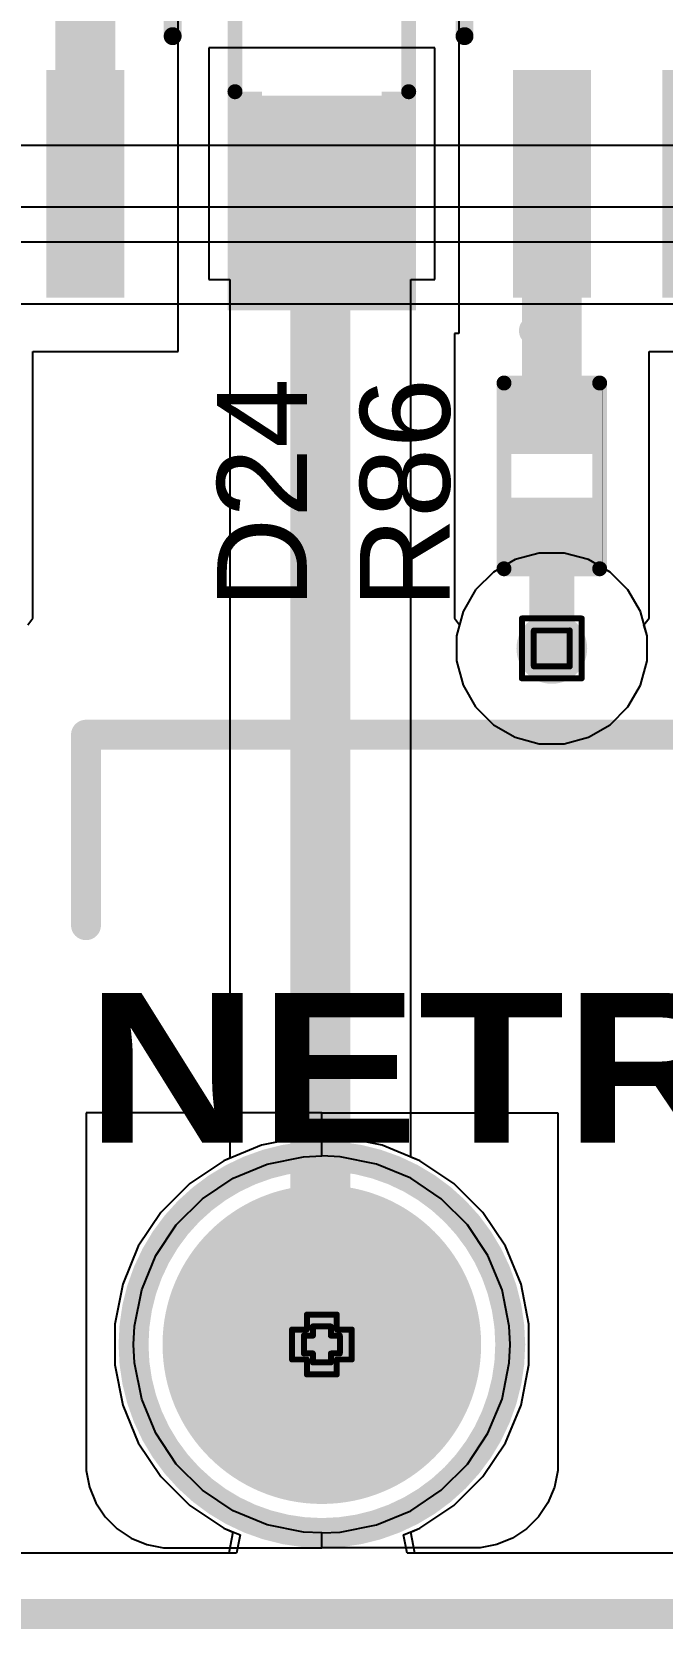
# Model space of a CAD drawing. Header units: inches. Extents: x -5 to 230, y -4 to 159.
# Drawn here: x 41.11 to 46.46, y -3.62 to 9.93 of the extents above; entities that cross this region are included whole.
import ezdxf

# ---------------------------------------------------------------- set-up
doc = ezdxf.new("R2010")
doc.units = ezdxf.units.IN
for name, color, linetype in [('Board Outline', 216, 'Continuous'), ('Bottom Layer', 5, 'Continuous'), ('Bottom Solder', 6, 'Continuous'), ('Drill Drawing', 1, 'Continuous'), ('Layer 1', 16, 'Continuous'), ('Layer 2', 76, 'Continuous'), ('Multi-Layer', 9, 'Continuous'), ('Pad Holes', 156, 'Continuous'), ('Top Layer', 1, 'Continuous'), ('Top Overlay', 2, 'Continuous'), ('Top Paste', 8, 'Continuous'), ('Top Solder', 216, 'Continuous'), ('Via Holes', 16, 'Continuous')]:
    doc.layers.add(name, color=color, linetype=linetype)
doc.styles.add('Arial', font='', dxfattribs={"height": 0.2})
doc.styles.add('Arial Black_Bold', font='', dxfattribs={"height": 0.2})
doc.styles.get('Arial').set_extended_font_data('Arial')
doc.styles.get('Arial Black_Bold').set_extended_font_data('Arial Black', bold=True)

# ---------------------------------------------------------------- blocks, each defined once
blk = doc.blocks.new('0_5___T____P___27')
at = {"layer": 'Bottom Layer'}
h = blk.add_hatch(color=5, dxfattribs=at)
edge = h.paths.add_edge_path()
edge.add_arc((0, 0), 1.25, 0, 360)
at = {"layer": 'Bottom Solder'}
h = blk.add_hatch(color=6, dxfattribs=at)
edge = h.paths.add_edge_path()
edge.add_arc((0, 0), 1.352, 0, 360)
at = {"layer": 'Layer 1'}
h = blk.add_hatch(color=16, dxfattribs=at)
edge = h.paths.add_edge_path()
edge.add_arc((0, 0), 1.25, 0, 360)
at = {"layer": 'Layer 2'}
h = blk.add_hatch(color=76, dxfattribs=at)
edge = h.paths.add_edge_path()
edge.add_arc((0, 0), 1.25, 0, 360)
at = {"layer": 'Multi-Layer'}
h = blk.add_hatch(color=9, dxfattribs=at)
edge = h.paths.add_edge_path()
edge.add_arc((0, 0), 1.25, 0, 360)
at = {"layer": 'Pad Holes'}
h = blk.add_hatch(color=7, dxfattribs=at)
edge = h.paths.add_edge_path()
edge.add_arc((0, 0), 0.75, 0, 360)
at = {"layer": 'Top Layer'}
h = blk.add_hatch(color=1, dxfattribs=at)
edge = h.paths.add_edge_path()
edge.add_arc((0, 0), 1.25, 0, 360)
at = {"layer": 'Top Solder'}
h = blk.add_hatch(color=216, dxfattribs=at)
edge = h.paths.add_edge_path()
edge.add_arc((0, 0), 1.352, 0, 360)
blk = doc.blocks.new('SOIC_4_175____54')
at = {"layer": 'Top Layer'}
for points in [[(-2.31, 0.915), (-2.31, 0.355), (-4.137, 0.355), (-4.137, 0.915)], [(4.137, 0.915), (4.137, 0.355), (2.31, 0.355), (2.31, 0.915)], [(-2.31, -0.355), (-2.31, -0.915), (-4.137, -0.915), (-4.137, -0.355)], [(4.137, -0.355), (4.137, -0.915), (2.31, -0.915), (2.31, -0.355)]]:
    blk.add_hatch(color=1, dxfattribs=at).paths.add_polyline_path(points)
at = {"layer": 'Top Paste'}
for points in [[(-2.31, 0.915), (-2.31, 0.355), (-4.137, 0.355), (-4.137, 0.915)], [(4.137, 0.915), (4.137, 0.355), (2.31, 0.355), (2.31, 0.915)], [(-2.31, -0.355), (-2.31, -0.915), (-4.137, -0.915), (-4.137, -0.355)], [(4.137, -0.355), (4.137, -0.915), (2.31, -0.915), (2.31, -0.355)]]:
    blk.add_hatch(color=8, dxfattribs=at).paths.add_polyline_path(points)
at = {"layer": 'Top Solder'}
for points in [[(-2.259, 0.966), (-2.259, 0.304), (-4.188, 0.304), (-4.188, 0.966)], [(4.188, 0.966), (4.188, 0.304), (2.259, 0.304), (2.259, 0.966)], [(-2.259, -0.304), (-2.259, -0.966), (-4.188, -0.966), (-4.188, -0.304)], [(4.188, -0.304), (4.188, -0.966), (2.259, -0.966), (2.259, -0.304)]]:
    blk.add_hatch(color=216, dxfattribs=at).paths.add_polyline_path(points)
at = {"layer": 'Top Overlay'}
for points in [[(-1.971, 1.376, 0.152, 0.152, 0), (1.971, 1.376, 0.152, 0.152, 0)], [(-4.468, 0.787, 0.254, 0.254, 0), (-4.468, 0.533, 0.254, 0.254, 0)], [(-4.468, 0.787, 0.254, 0.254, 0), (-4.341, 0.66, 0.254, 0.254, 0)], [(-4.341, 0.66, 0.254, 0.254, 0), (-4.468, 0.533, 0.254, 0.254, 0)], [(-1.971, -1.376, 0.152, 0.152, 0), (1.971, -1.376, 0.152, 0.152, 0)]]:
    blk.add_lwpolyline(points, format="xyseb", dxfattribs=at)
for points in [[(-2.009, 1.376, 0.0762, 0.0762, 1), (-1.933, 1.376, 0.0762, 0.0762, 1)], [(1.933, 1.376, 0.0762, 0.0762, 1), (2.009, 1.376, 0.0762, 0.0762, 1)], [(-4.532, 0.787, 0.127, 0.127, 1), (-4.405, 0.787, 0.127, 0.127, 1)], [(-4.532, 0.787, 0.127, 0.127, 1), (-4.405, 0.787, 0.127, 0.127, 1)], [(-4.405, 0.66, 0.127, 0.127, 1), (-4.278, 0.66, 0.127, 0.127, 1)], [(-4.405, 0.66, 0.127, 0.127, 1), (-4.278, 0.66, 0.127, 0.127, 1)], [(-4.532, 0.533, 0.127, 0.127, 1), (-4.405, 0.533, 0.127, 0.127, 1)], [(-4.532, 0.533, 0.127, 0.127, 1), (-4.405, 0.533, 0.127, 0.127, 1)], [(-2.009, -1.376, 0.0762, 0.0762, 1), (-1.933, -1.376, 0.0762, 0.0762, 1)], [(1.933, -1.376, 0.0762, 0.0762, 1), (2.009, -1.376, 0.0762, 0.0762, 1)]]:
    blk.add_lwpolyline(points, format="xyseb", close=True, dxfattribs=at)
blk = doc.blocks.new('SOIC_4_175____55')
at = {"layer": 'Top Layer'}
for points in [[(-2.31, 0.915), (-2.31, 0.355), (-4.137, 0.355), (-4.137, 0.915)], [(4.137, 0.915), (4.137, 0.355), (2.31, 0.355), (2.31, 0.915)], [(-2.31, -0.355), (-2.31, -0.915), (-4.137, -0.915), (-4.137, -0.355)], [(4.137, -0.355), (4.137, -0.915), (2.31, -0.915), (2.31, -0.355)]]:
    blk.add_hatch(color=1, dxfattribs=at).paths.add_polyline_path(points)
at = {"layer": 'Top Paste'}
for points in [[(-2.31, 0.915), (-2.31, 0.355), (-4.137, 0.355), (-4.137, 0.915)], [(4.137, 0.915), (4.137, 0.355), (2.31, 0.355), (2.31, 0.915)], [(-2.31, -0.355), (-2.31, -0.915), (-4.137, -0.915), (-4.137, -0.355)], [(4.137, -0.355), (4.137, -0.915), (2.31, -0.915), (2.31, -0.355)]]:
    blk.add_hatch(color=8, dxfattribs=at).paths.add_polyline_path(points)
at = {"layer": 'Top Solder'}
for points in [[(-2.259, 0.966), (-2.259, 0.304), (-4.188, 0.304), (-4.188, 0.966)], [(4.188, 0.966), (4.188, 0.304), (2.259, 0.304), (2.259, 0.966)], [(-2.259, -0.304), (-2.259, -0.966), (-4.188, -0.966), (-4.188, -0.304)], [(4.188, -0.304), (4.188, -0.966), (2.259, -0.966), (2.259, -0.304)]]:
    blk.add_hatch(color=216, dxfattribs=at).paths.add_polyline_path(points)
at = {"layer": 'Top Overlay'}
for points in [[(-1.971, 1.376, 0.152, 0.152, 0), (1.971, 1.376, 0.152, 0.152, 0)], [(-4.468, 0.787, 0.254, 0.254, 0), (-4.341, 0.66, 0.254, 0.254, 0)], [(-4.468, 0.787, 0.254, 0.254, 0), (-4.468, 0.533, 0.254, 0.254, 0)], [(-4.341, 0.66, 0.254, 0.254, 0), (-4.468, 0.533, 0.254, 0.254, 0)], [(-1.971, -1.376, 0.152, 0.152, 0), (1.971, -1.376, 0.152, 0.152, 0)]]:
    blk.add_lwpolyline(points, format="xyseb", dxfattribs=at)
for points in [[(-2.009, 1.376, 0.0762, 0.0762, 1), (-1.933, 1.376, 0.0762, 0.0762, 1)], [(1.933, 1.376, 0.0762, 0.0762, 1), (2.009, 1.376, 0.0762, 0.0762, 1)], [(-4.532, 0.787, 0.127, 0.127, 1), (-4.405, 0.787, 0.127, 0.127, 1)], [(-4.532, 0.787, 0.127, 0.127, 1), (-4.405, 0.787, 0.127, 0.127, 1)], [(-4.405, 0.66, 0.127, 0.127, 1), (-4.278, 0.66, 0.127, 0.127, 1)], [(-4.405, 0.66, 0.127, 0.127, 1), (-4.278, 0.66, 0.127, 0.127, 1)], [(-4.532, 0.533, 0.127, 0.127, 1), (-4.405, 0.533, 0.127, 0.127, 1)], [(-4.532, 0.533, 0.127, 0.127, 1), (-4.405, 0.533, 0.127, 0.127, 1)], [(-2.009, -1.376, 0.0762, 0.0762, 1), (-1.933, -1.376, 0.0762, 0.0762, 1)], [(1.933, -1.376, 0.0762, 0.0762, 1), (2.009, -1.376, 0.0762, 0.0762, 1)]]:
    blk.add_lwpolyline(points, format="xyseb", close=True, dxfattribs=at)
blk = doc.blocks.new('R___0402_94')
at = {"layer": 'Top Layer'}
for points in [[(-0.699, -0.318), (-0.699, 0.318), (-0.241, 0.318), (-0.241, -0.318)], [(0.241, -0.318), (0.241, 0.318), (0.699, 0.318), (0.699, -0.318)]]:
    blk.add_hatch(color=1, dxfattribs=at).paths.add_polyline_path(points)
at = {"layer": 'Top Paste'}
for points in [[(-0.699, -0.318), (-0.699, 0.318), (-0.241, 0.318), (-0.241, -0.318)], [(0.241, -0.318), (0.241, 0.318), (0.699, 0.318), (0.699, -0.318)]]:
    blk.add_hatch(color=8, dxfattribs=at).paths.add_polyline_path(points)
at = {"layer": 'Top Solder'}
for points in [[(-0.754, -0.373), (-0.754, 0.373), (-0.186, 0.373), (-0.186, -0.373)], [(0.186, -0.373), (0.186, 0.373), (0.754, 0.373), (0.754, -0.373)]]:
    blk.add_hatch(color=216, dxfattribs=at).paths.add_polyline_path(points)
at = {"layer": 'Top Overlay'}
for points in [[(-0.787, 0.406, 0.127, 0.127, 0), (-0.787, -0.406, 0.127, 0.127, 0)], [(-0.787, 0.406, 0.127, 0.127, 0), (0.787, 0.406, 0.127, 0.127, 0)], [(0.787, 0.406, 0.127, 0.127, 0), (0.787, -0.406, 0.127, 0.127, 0)], [(-0.787, -0.406, 0.127, 0.127, 0), (0.787, -0.406, 0.127, 0.127, 0)], [(-0.813, -0.432, 0.00323, 0.00323, 0), (0.813, -0.432, 0.00323, 0.00323, 0)]]:
    blk.add_lwpolyline(points, format="xyseb", dxfattribs=at)
for points in [[(-0.819, 0.406, 0.0635, 0.0635, 1), (-0.756, 0.406, 0.0635, 0.0635, 1)], [(-0.819, 0.406, 0.0635, 0.0635, 1), (-0.756, 0.406, 0.0635, 0.0635, 1)], [(0.756, 0.406, 0.0635, 0.0635, 1), (0.819, 0.406, 0.0635, 0.0635, 1)], [(0.756, 0.406, 0.0635, 0.0635, 1), (0.819, 0.406, 0.0635, 0.0635, 1)], [(-0.819, -0.406, 0.0635, 0.0635, 1), (-0.756, -0.406, 0.0635, 0.0635, 1)], [(-0.819, -0.406, 0.0635, 0.0635, 1), (-0.756, -0.406, 0.0635, 0.0635, 1)], [(0.756, -0.406, 0.0635, 0.0635, 1), (0.819, -0.406, 0.0635, 0.0635, 1)], [(0.756, -0.406, 0.0635, 0.0635, 1), (0.819, -0.406, 0.0635, 0.0635, 1)], [(-0.814, -0.432, 0.00161, 0.00161, 1), (-0.812, -0.432, 0.00161, 0.00161, 1)], [(0.812, -0.432, 0.00161, 0.00161, 1), (0.814, -0.432, 0.00161, 0.00161, 1)]]:
    blk.add_lwpolyline(points, format="xyseb", close=True, dxfattribs=at)
blk = doc.blocks.new('SOD_123_197')
at = {"layer": 'Top Layer'}
for points in [[(-1.1, 0.45), (-1.1, -0.45), (-2.05, -0.45), (-2.05, 0.45)], [(2.05, 0.45), (2.05, -0.45), (1.1, -0.45), (1.1, 0.45)]]:
    blk.add_hatch(color=1, dxfattribs=at).paths.add_polyline_path(points)
at = {"layer": 'Top Overlay'}
for points in [[(0.965, 0.508), (2.819, 0.508), (2.819, 0.8), (0.965, 0.8)], [(2.12, -0.787), (2.819, -0.787), (2.819, 0.787), (2.12, 0.787)], [(0.965, -0.8), (2.819, -0.8), (2.819, -0.508), (0.965, -0.508)]]:
    blk.add_hatch(color=2, dxfattribs=at).paths.add_polyline_path(points)
at = {"layer": 'Top Paste'}
for points in [[(-1.1, 0.45), (-1.1, -0.45), (-2.05, -0.45), (-2.05, 0.45)], [(2.05, 0.45), (2.05, -0.45), (1.1, -0.45), (1.1, 0.45)]]:
    blk.add_hatch(color=8, dxfattribs=at).paths.add_polyline_path(points)
at = {"layer": 'Top Solder'}
for points in [[(-0.998, 0.552), (-0.998, -0.552), (-2.152, -0.552), (-2.152, 0.552)], [(2.152, 0.552), (2.152, -0.552), (0.998, -0.552), (0.998, 0.552)]]:
    blk.add_hatch(color=216, dxfattribs=at).paths.add_polyline_path(points)
at = {"layer": 'Top Overlay'}
for points in [[(-1.372, 0.584, 0.127, 0.127, 0), (-1.372, 0.737, 0.127, 0.127, 0)], [(0.965, 0.737, 0.127, 0.127, 0), (-1.372, 0.737, 0.127, 0.127, 0)], [(-1.372, -0.737, 0.127, 0.127, 0), (-1.372, -0.584, 0.127, 0.127, 0)], [(0.965, -0.737, 0.127, 0.127, 0), (-1.372, -0.737, 0.127, 0.127, 0)]]:
    blk.add_lwpolyline(points, format="xyseb", dxfattribs=at)
for points in [[(-1.403, 0.737, 0.0635, 0.0635, 1), (-1.34, 0.737, 0.0635, 0.0635, 1)], [(-1.403, 0.737, 0.0635, 0.0635, 1), (-1.34, 0.737, 0.0635, 0.0635, 1)], [(0.933, 0.737, 0.0635, 0.0635, 1), (0.997, 0.737, 0.0635, 0.0635, 1)], [(-1.403, 0.584, 0.0635, 0.0635, 1), (-1.34, 0.584, 0.0635, 0.0635, 1)], [(-1.403, -0.584, 0.0635, 0.0635, 1), (-1.34, -0.584, 0.0635, 0.0635, 1)], [(-1.403, -0.737, 0.0635, 0.0635, 1), (-1.34, -0.737, 0.0635, 0.0635, 1)], [(-1.403, -0.737, 0.0635, 0.0635, 1), (-1.34, -0.737, 0.0635, 0.0635, 1)], [(0.933, -0.737, 0.0635, 0.0635, 1), (0.997, -0.737, 0.0635, 0.0635, 1)]]:
    blk.add_lwpolyline(points, format="xyseb", close=True, dxfattribs=at)

msp = doc.modelspace()

# ---------------------------------------------------------------- hatches: boundary and pattern name
at = {"layer": 'Bottom Layer'}
h = msp.add_hatch(color=5, dxfattribs=at)
edge = h.paths.add_edge_path()
edge.add_arc((45.525, 4.698), 0.3, 0, 360)
at = {"layer": 'Layer 1'}
h = msp.add_hatch(color=16, dxfattribs=at)
edge = h.paths.add_edge_path()
edge.add_arc((45.525, 4.698), 0.3, 0, 360)
at = {"layer": 'Layer 2'}
h = msp.add_hatch(color=76, dxfattribs=at)
edge = h.paths.add_edge_path()
edge.add_arc((45.525, 4.698), 0.3, 0, 360)
at = {"layer": 'Top Layer'}
h = msp.add_hatch(color=1, dxfattribs=at)
edge = h.paths.add_edge_path()
edge.add_arc((45.525, 4.698), 0.3, 0, 360)
at = {"layer": 'Via Holes'}
h = msp.add_hatch(color=7, dxfattribs=at)
edge = h.paths.add_edge_path()
edge.add_arc((45.525, 4.698), 0.15, 0, 360)

# ---------------------------------------------------------------- linework, layer by layer
at = {"layer": 'Board Outline'}
msp.add_lwpolyline([(-0.452, -3.491, 0.254, 0.254, 0), (93.452, -3.491, 0.254, 0.254, 0)], format="xyseb", dxfattribs=at)
at = {"layer": 'Bottom Layer'}
for p, q in [((45.213, 5.451), (45.029, 5.345)), ((45.418, 5.506), (45.213, 5.451)), ((45.631, 5.506), (45.418, 5.506)), ((45.837, 5.451), (45.631, 5.506)), ((46.021, 5.345), (45.837, 5.451)), ((45.029, 5.345), (44.878, 5.194)), ((46.171, 5.194), (46.021, 5.345)), ((44.878, 5.194), (44.772, 5.01)), ((46.278, 5.01), (46.171, 5.194)), ((44.772, 5.01), (44.717, 4.804)), ((46.333, 4.804), (46.278, 5.01)), ((44.717, 4.804), (44.717, 4.592)), ((46.333, 4.592), (46.333, 4.804)), ((44.717, 4.592), (44.772, 4.386)), ((46.278, 4.386), (46.333, 4.592)), ((44.772, 4.386), (44.878, 4.202)), ((46.171, 4.202), (46.278, 4.386)), ((44.878, 4.202), (45.029, 4.051)), ((46.021, 4.051), (46.171, 4.202)), ((45.029, 4.051), (45.213, 3.945)), ((45.213, 3.945), (45.418, 3.89)), ((45.631, 3.89), (45.837, 3.945)), ((45.837, 3.945), (46.021, 4.051)), ((45.418, 3.89), (45.631, 3.89)), ((43.4, 0.553), (43.061, 0.486)), ((43.746, 0.553), (43.4, 0.553)), ((44.086, 0.486), (43.746, 0.553)), ((43.061, 0.486), (42.741, 0.353)), ((44.406, 0.353), (44.086, 0.486)), ((42.741, 0.353), (42.453, 0.161)), ((44.694, 0.161), (44.406, 0.353)), ((42.453, 0.161), (42.208, -0.084)), ((44.939, -0.084), (44.694, 0.161)), ((42.208, -0.084), (42.015, -0.372)), ((45.131, -0.372), (44.939, -0.084)), ((42.015, -0.372), (41.883, -0.692)), ((45.264, -0.692), (45.131, -0.372)), ((41.883, -0.692), (41.815, -1.032)), ((45.331, -1.032), (45.264, -0.692)), ((41.815, -1.032), (41.815, -1.378)), ((45.331, -1.378), (45.331, -1.032)), ((41.815, -1.378), (41.883, -1.718)), ((45.264, -1.718), (45.331, -1.378)), ((41.883, -1.718), (42.015, -2.038)), ((45.131, -2.038), (45.264, -1.718)), ((42.015, -2.038), (42.208, -2.325)), ((44.939, -2.325), (45.131, -2.038)), ((42.208, -2.325), (42.453, -2.57)), ((44.694, -2.57), (44.939, -2.325)), ((42.453, -2.57), (42.741, -2.763)), ((44.406, -2.763), (44.694, -2.57)), ((42.741, -2.763), (42.819, -2.795)), ((42.819, -2.795), (42.783, -2.973)), ((44.328, -2.795), (44.406, -2.763)), ((44.363, -2.973), (44.328, -2.795)), ((42.783, -2.973), (39.149, -2.973)), ((48.012, -2.973), (44.363, -2.973))]:
    msp.add_line(p, q, dxfattribs=at)
at = {"layer": 'Drill Drawing'}
for points in [[(45.271, 4.952, 0.0508, 0.0508, 0), (45.779, 4.952, 0.0508, 0.0508, 0)], [(45.271, 4.444, 0.0508, 0.0508, 0), (45.271, 4.952, 0.0508, 0.0508, 0)], [(45.372, 4.85, 0.0508, 0.0508, 0), (45.677, 4.85, 0.0508, 0.0508, 0)], [(45.372, 4.546, 0.0508, 0.0508, 0), (45.372, 4.85, 0.0508, 0.0508, 0)], [(45.677, 4.546, 0.0508, 0.0508, 0), (45.677, 4.85, 0.0508, 0.0508, 0)], [(45.779, 4.444, 0.0508, 0.0508, 0), (45.779, 4.952, 0.0508, 0.0508, 0)], [(45.271, 4.444, 0.0508, 0.0508, 0), (45.779, 4.444, 0.0508, 0.0508, 0)], [(45.372, 4.546, 0.0508, 0.0508, 0), (45.677, 4.546, 0.0508, 0.0508, 0)], [(43.446, -1.078, 0.0508, 0.0508, 0), (43.446, -0.951, 0.0508, 0.0508, 0)], [(43.446, -0.951, 0.0508, 0.0508, 0), (43.7, -0.951, 0.0508, 0.0508, 0)], [(43.7, -1.078, 0.0508, 0.0508, 0), (43.7, -0.951, 0.0508, 0.0508, 0)], [(43.319, -1.332, 0.0508, 0.0508, 0), (43.319, -1.078, 0.0508, 0.0508, 0)], [(43.319, -1.078, 0.0508, 0.0508, 0), (43.446, -1.078, 0.0508, 0.0508, 0)], [(43.497, -1.129, 0.0508, 0.0508, 0), (43.497, -1.052, 0.0508, 0.0508, 0)], [(43.497, -1.052, 0.0508, 0.0508, 0), (43.65, -1.052, 0.0508, 0.0508, 0)], [(43.65, -1.129, 0.0508, 0.0508, 0), (43.65, -1.052, 0.0508, 0.0508, 0)], [(43.7, -1.078, 0.0508, 0.0508, 0), (43.827, -1.078, 0.0508, 0.0508, 0)], [(43.827, -1.332, 0.0508, 0.0508, 0), (43.827, -1.078, 0.0508, 0.0508, 0)], [(43.421, -1.281, 0.0508, 0.0508, 0), (43.421, -1.129, 0.0508, 0.0508, 0)], [(43.421, -1.129, 0.0508, 0.0508, 0), (43.497, -1.129, 0.0508, 0.0508, 0)], [(43.65, -1.129, 0.0508, 0.0508, 0), (43.726, -1.129, 0.0508, 0.0508, 0)], [(43.726, -1.281, 0.0508, 0.0508, 0), (43.726, -1.129, 0.0508, 0.0508, 0)], [(43.319, -1.332, 0.0508, 0.0508, 0), (43.446, -1.332, 0.0508, 0.0508, 0)], [(43.421, -1.281, 0.0508, 0.0508, 0), (43.497, -1.281, 0.0508, 0.0508, 0)], [(43.446, -1.459, 0.0508, 0.0508, 0), (43.446, -1.332, 0.0508, 0.0508, 0)], [(43.497, -1.357, 0.0508, 0.0508, 0), (43.497, -1.281, 0.0508, 0.0508, 0)], [(43.497, -1.357, 0.0508, 0.0508, 0), (43.65, -1.357, 0.0508, 0.0508, 0)], [(43.65, -1.281, 0.0508, 0.0508, 0), (43.726, -1.281, 0.0508, 0.0508, 0)], [(43.65, -1.357, 0.0508, 0.0508, 0), (43.65, -1.281, 0.0508, 0.0508, 0)], [(43.7, -1.332, 0.0508, 0.0508, 0), (43.827, -1.332, 0.0508, 0.0508, 0)], [(43.7, -1.459, 0.0508, 0.0508, 0), (43.7, -1.332, 0.0508, 0.0508, 0)], [(43.446, -1.459, 0.0508, 0.0508, 0), (43.7, -1.459, 0.0508, 0.0508, 0)]]:
    msp.add_lwpolyline(points, format="xyseb", dxfattribs=at)
for points in [[(45.258, 4.952, 0.0254, 0.0254, 1), (45.283, 4.952, 0.0254, 0.0254, 1)], [(45.258, 4.952, 0.0254, 0.0254, 1), (45.283, 4.952, 0.0254, 0.0254, 1)], [(45.36, 4.85, 0.0254, 0.0254, 1), (45.385, 4.85, 0.0254, 0.0254, 1)], [(45.36, 4.85, 0.0254, 0.0254, 1), (45.385, 4.85, 0.0254, 0.0254, 1)], [(45.664, 4.85, 0.0254, 0.0254, 1), (45.69, 4.85, 0.0254, 0.0254, 1)], [(45.664, 4.85, 0.0254, 0.0254, 1), (45.69, 4.85, 0.0254, 0.0254, 1)], [(45.766, 4.952, 0.0254, 0.0254, 1), (45.791, 4.952, 0.0254, 0.0254, 1)], [(45.766, 4.952, 0.0254, 0.0254, 1), (45.791, 4.952, 0.0254, 0.0254, 1)], [(45.258, 4.444, 0.0254, 0.0254, 1), (45.283, 4.444, 0.0254, 0.0254, 1)], [(45.258, 4.444, 0.0254, 0.0254, 1), (45.283, 4.444, 0.0254, 0.0254, 1)], [(45.36, 4.546, 0.0254, 0.0254, 1), (45.385, 4.546, 0.0254, 0.0254, 1)], [(45.36, 4.546, 0.0254, 0.0254, 1), (45.385, 4.546, 0.0254, 0.0254, 1)], [(45.664, 4.546, 0.0254, 0.0254, 1), (45.69, 4.546, 0.0254, 0.0254, 1)], [(45.664, 4.546, 0.0254, 0.0254, 1), (45.69, 4.546, 0.0254, 0.0254, 1)], [(45.766, 4.444, 0.0254, 0.0254, 1), (45.791, 4.444, 0.0254, 0.0254, 1)], [(45.766, 4.444, 0.0254, 0.0254, 1), (45.791, 4.444, 0.0254, 0.0254, 1)], [(43.434, -0.951, 0.0254, 0.0254, 1), (43.459, -0.951, 0.0254, 0.0254, 1)], [(43.434, -0.951, 0.0254, 0.0254, 1), (43.459, -0.951, 0.0254, 0.0254, 1)], [(43.688, -0.951, 0.0254, 0.0254, 1), (43.713, -0.951, 0.0254, 0.0254, 1)], [(43.688, -0.951, 0.0254, 0.0254, 1), (43.713, -0.951, 0.0254, 0.0254, 1)], [(43.307, -1.078, 0.0254, 0.0254, 1), (43.332, -1.078, 0.0254, 0.0254, 1)], [(43.307, -1.078, 0.0254, 0.0254, 1), (43.332, -1.078, 0.0254, 0.0254, 1)], [(43.434, -1.078, 0.0254, 0.0254, 1), (43.459, -1.078, 0.0254, 0.0254, 1)], [(43.434, -1.078, 0.0254, 0.0254, 1), (43.459, -1.078, 0.0254, 0.0254, 1)], [(43.484, -1.052, 0.0254, 0.0254, 1), (43.51, -1.052, 0.0254, 0.0254, 1)], [(43.484, -1.052, 0.0254, 0.0254, 1), (43.51, -1.052, 0.0254, 0.0254, 1)], [(43.637, -1.052, 0.0254, 0.0254, 1), (43.662, -1.052, 0.0254, 0.0254, 1)], [(43.637, -1.052, 0.0254, 0.0254, 1), (43.662, -1.052, 0.0254, 0.0254, 1)], [(43.688, -1.078, 0.0254, 0.0254, 1), (43.713, -1.078, 0.0254, 0.0254, 1)], [(43.688, -1.078, 0.0254, 0.0254, 1), (43.713, -1.078, 0.0254, 0.0254, 1)], [(43.815, -1.078, 0.0254, 0.0254, 1), (43.84, -1.078, 0.0254, 0.0254, 1)], [(43.815, -1.078, 0.0254, 0.0254, 1), (43.84, -1.078, 0.0254, 0.0254, 1)], [(43.408, -1.129, 0.0254, 0.0254, 1), (43.434, -1.129, 0.0254, 0.0254, 1)], [(43.408, -1.129, 0.0254, 0.0254, 1), (43.434, -1.129, 0.0254, 0.0254, 1)], [(43.484, -1.129, 0.0254, 0.0254, 1), (43.51, -1.129, 0.0254, 0.0254, 1)], [(43.484, -1.129, 0.0254, 0.0254, 1), (43.51, -1.129, 0.0254, 0.0254, 1)], [(43.637, -1.129, 0.0254, 0.0254, 1), (43.662, -1.129, 0.0254, 0.0254, 1)], [(43.637, -1.129, 0.0254, 0.0254, 1), (43.662, -1.129, 0.0254, 0.0254, 1)], [(43.713, -1.129, 0.0254, 0.0254, 1), (43.738, -1.129, 0.0254, 0.0254, 1)], [(43.713, -1.129, 0.0254, 0.0254, 1), (43.738, -1.129, 0.0254, 0.0254, 1)], [(43.307, -1.332, 0.0254, 0.0254, 1), (43.332, -1.332, 0.0254, 0.0254, 1)], [(43.307, -1.332, 0.0254, 0.0254, 1), (43.332, -1.332, 0.0254, 0.0254, 1)], [(43.408, -1.281, 0.0254, 0.0254, 1), (43.434, -1.281, 0.0254, 0.0254, 1)], [(43.408, -1.281, 0.0254, 0.0254, 1), (43.434, -1.281, 0.0254, 0.0254, 1)], [(43.434, -1.332, 0.0254, 0.0254, 1), (43.459, -1.332, 0.0254, 0.0254, 1)], [(43.434, -1.332, 0.0254, 0.0254, 1), (43.459, -1.332, 0.0254, 0.0254, 1)], [(43.484, -1.281, 0.0254, 0.0254, 1), (43.51, -1.281, 0.0254, 0.0254, 1)], [(43.484, -1.281, 0.0254, 0.0254, 1), (43.51, -1.281, 0.0254, 0.0254, 1)], [(43.484, -1.357, 0.0254, 0.0254, 1), (43.51, -1.357, 0.0254, 0.0254, 1)], [(43.484, -1.357, 0.0254, 0.0254, 1), (43.51, -1.357, 0.0254, 0.0254, 1)], [(43.637, -1.281, 0.0254, 0.0254, 1), (43.662, -1.281, 0.0254, 0.0254, 1)], [(43.637, -1.281, 0.0254, 0.0254, 1), (43.662, -1.281, 0.0254, 0.0254, 1)], [(43.637, -1.357, 0.0254, 0.0254, 1), (43.662, -1.357, 0.0254, 0.0254, 1)], [(43.637, -1.357, 0.0254, 0.0254, 1), (43.662, -1.357, 0.0254, 0.0254, 1)], [(43.688, -1.332, 0.0254, 0.0254, 1), (43.713, -1.332, 0.0254, 0.0254, 1)], [(43.688, -1.332, 0.0254, 0.0254, 1), (43.713, -1.332, 0.0254, 0.0254, 1)], [(43.713, -1.281, 0.0254, 0.0254, 1), (43.738, -1.281, 0.0254, 0.0254, 1)], [(43.713, -1.281, 0.0254, 0.0254, 1), (43.738, -1.281, 0.0254, 0.0254, 1)], [(43.815, -1.332, 0.0254, 0.0254, 1), (43.84, -1.332, 0.0254, 0.0254, 1)], [(43.815, -1.332, 0.0254, 0.0254, 1), (43.84, -1.332, 0.0254, 0.0254, 1)], [(43.434, -1.459, 0.0254, 0.0254, 1), (43.459, -1.459, 0.0254, 0.0254, 1)], [(43.434, -1.459, 0.0254, 0.0254, 1), (43.459, -1.459, 0.0254, 0.0254, 1)], [(43.688, -1.459, 0.0254, 0.0254, 1), (43.713, -1.459, 0.0254, 0.0254, 1)], [(43.688, -1.459, 0.0254, 0.0254, 1), (43.713, -1.459, 0.0254, 0.0254, 1)]]:
    msp.add_lwpolyline(points, format="xyseb", close=True, dxfattribs=at)
at = {"layer": 'Layer 1'}
for p, q in [((69.692, 8.962), (-2.982, 8.962)), ((-2.982, 8.444), (69.704, 8.444)), ((45.213, 5.451), (45.029, 5.345)), ((45.418, 5.506), (45.213, 5.451)), ((45.631, 5.506), (45.418, 5.506)), ((45.837, 5.451), (45.631, 5.506)), ((46.021, 5.345), (45.837, 5.451)), ((45.029, 5.345), (44.878, 5.194)), ((46.171, 5.194), (46.021, 5.345)), ((44.878, 5.194), (44.772, 5.01)), ((46.278, 5.01), (46.171, 5.194)), ((44.772, 5.01), (44.717, 4.804)), ((46.333, 4.804), (46.278, 5.01)), ((44.717, 4.804), (44.717, 4.592)), ((46.333, 4.592), (46.333, 4.804)), ((44.717, 4.592), (44.772, 4.386)), ((46.278, 4.386), (46.333, 4.592)), ((44.772, 4.386), (44.878, 4.202)), ((46.171, 4.202), (46.278, 4.386)), ((44.878, 4.202), (45.029, 4.051)), ((46.021, 4.051), (46.171, 4.202)), ((45.029, 4.051), (45.213, 3.945)), ((45.213, 3.945), (45.418, 3.89)), ((45.631, 3.89), (45.837, 3.945)), ((45.837, 3.945), (46.021, 4.051)), ((45.418, 3.89), (45.631, 3.89)), ((43.4, 0.553), (43.061, 0.486)), ((43.746, 0.553), (43.4, 0.553)), ((44.086, 0.486), (43.746, 0.553)), ((43.061, 0.486), (42.741, 0.353)), ((44.406, 0.353), (44.086, 0.486)), ((42.741, 0.353), (42.453, 0.161)), ((44.694, 0.161), (44.406, 0.353)), ((42.453, 0.161), (42.208, -0.084)), ((44.939, -0.084), (44.694, 0.161)), ((42.208, -0.084), (42.015, -0.372)), ((45.131, -0.372), (44.939, -0.084)), ((42.015, -0.372), (41.883, -0.692)), ((45.264, -0.692), (45.131, -0.372)), ((41.883, -0.692), (41.815, -1.032)), ((45.331, -1.032), (45.264, -0.692)), ((41.815, -1.032), (41.815, -1.378)), ((45.331, -1.378), (45.331, -1.032)), ((41.815, -1.378), (41.883, -1.718)), ((45.264, -1.718), (45.331, -1.378)), ((41.883, -1.718), (42.015, -2.038)), ((45.131, -2.038), (45.264, -1.718)), ((42.015, -2.038), (42.208, -2.325)), ((44.939, -2.325), (45.131, -2.038)), ((42.208, -2.325), (42.453, -2.57)), ((44.694, -2.57), (44.939, -2.325)), ((42.453, -2.57), (42.741, -2.763)), ((44.406, -2.763), (44.694, -2.57)), ((42.741, -2.763), (42.819, -2.795)), ((42.819, -2.795), (42.783, -2.973)), ((44.328, -2.795), (44.406, -2.763)), ((44.363, -2.973), (44.328, -2.795)), ((42.783, -2.973), (33.906, -2.973)), ((48.012, -2.973), (44.363, -2.973))]:
    msp.add_line(p, q, dxfattribs=at)
at = {"layer": 'Layer 2'}
for p, q in [((74.726, 8.143), (24.046, 8.143)), ((24.563, 7.62), (75.057, 7.62)), ((43.4, 0.553), (43.061, 0.486)), ((43.746, 0.553), (43.4, 0.553)), ((44.086, 0.486), (43.746, 0.553)), ((43.061, 0.486), (42.741, 0.353)), ((44.406, 0.353), (44.086, 0.486)), ((42.741, 0.353), (42.453, 0.161)), ((44.694, 0.161), (44.406, 0.353)), ((42.453, 0.161), (42.208, -0.084)), ((44.939, -0.084), (44.694, 0.161)), ((42.208, -0.084), (42.015, -0.372)), ((45.131, -0.372), (44.939, -0.084)), ((42.015, -0.372), (41.883, -0.692)), ((45.264, -0.692), (45.131, -0.372)), ((41.883, -0.692), (41.815, -1.032)), ((45.331, -1.032), (45.264, -0.692)), ((41.815, -1.032), (41.815, -1.378)), ((45.331, -1.378), (45.331, -1.032)), ((41.815, -1.378), (41.883, -1.718)), ((45.264, -1.718), (45.331, -1.378)), ((41.883, -1.718), (42.015, -2.038)), ((45.131, -2.038), (45.264, -1.718)), ((42.015, -2.038), (42.208, -2.325)), ((44.939, -2.325), (45.131, -2.038)), ((42.208, -2.325), (42.453, -2.57)), ((44.694, -2.57), (44.939, -2.325)), ((42.453, -2.57), (42.741, -2.763)), ((44.406, -2.763), (44.694, -2.57)), ((42.741, -2.763), (42.819, -2.795)), ((42.819, -2.795), (42.783, -2.973)), ((44.328, -2.795), (44.406, -2.763)), ((44.363, -2.973), (44.328, -2.795)), ((42.783, -2.973), (39.149, -2.973)), ((48.012, -2.973), (44.363, -2.973))]:
    msp.add_line(p, q, dxfattribs=at)
at = {"layer": 'Top Layer'}
for p, q in [((42.354, 7.216), (42.354, 10.059)), ((44.737, 10.059), (44.737, 7.368)), ((44.531, 9.792), (42.615, 9.792)), ((42.615, 9.792), (42.615, 7.826)), ((44.531, 7.826), (44.531, 9.792)), ((42.615, 7.826), (42.791, 7.826)), ((42.791, 7.826), (42.791, 0.374)), ((44.328, 0.385), (44.328, 7.826)), ((44.328, 7.826), (44.531, 7.826)), ((44.737, 7.368), (44.699, 7.368)), ((44.699, 7.368), (44.699, 5.894)), ((41.121, 5.894), (41.121, 7.216)), ((41.121, 7.216), (42.354, 7.216)), ((46.35, 5.894), (46.35, 7.216)), ((46.35, 7.216), (47.583, 7.216)), ((41.121, 4.955), (41.121, 5.894)), ((44.699, 5.894), (44.699, 4.955)), ((46.35, 4.955), (46.35, 5.894)), ((41.078, 4.899), (41.121, 4.955)), ((41.121, 4.955), (41.121, 4.955)), ((44.699, 4.955), (44.699, 4.955)), ((44.699, 4.955), (44.742, 4.899)), ((44.742, 4.899), (44.717, 4.804)), ((46.307, 4.899), (46.35, 4.955)), ((46.333, 4.804), (46.307, 4.899)), ((46.35, 4.955), (46.35, 4.955)), ((44.717, 4.804), (44.717, 4.592)), ((46.333, 4.592), (46.333, 4.804)), ((44.717, 4.592), (44.772, 4.386)), ((46.278, 4.386), (46.333, 4.592)), ((44.772, 4.386), (44.878, 4.202)), ((46.171, 4.202), (46.278, 4.386)), ((44.878, 4.202), (45.029, 4.051)), ((46.021, 4.051), (46.171, 4.202)), ((45.029, 4.051), (45.213, 3.945)), ((45.213, 3.945), (45.418, 3.89)), ((45.631, 3.89), (45.837, 3.945)), ((45.837, 3.945), (46.021, 4.051)), ((45.418, 3.89), (45.631, 3.89)), ((42.741, 0.353), (42.453, 0.161)), ((42.791, 0.374), (42.741, 0.353)), ((44.406, 0.353), (44.328, 0.385)), ((44.694, 0.161), (44.406, 0.353)), ((42.453, 0.161), (42.208, -0.084)), ((44.939, -0.084), (44.694, 0.161)), ((42.208, -0.084), (42.015, -0.372)), ((45.131, -0.372), (44.939, -0.084)), ((42.015, -0.372), (41.883, -0.692)), ((45.264, -0.692), (45.131, -0.372)), ((41.883, -0.692), (41.815, -1.032)), ((45.331, -1.032), (45.264, -0.692)), ((41.815, -1.032), (41.815, -1.378)), ((45.331, -1.378), (45.331, -1.032)), ((41.815, -1.378), (41.883, -1.718)), ((45.264, -1.718), (45.331, -1.378)), ((41.883, -1.718), (42.015, -2.038)), ((45.131, -2.038), (45.264, -1.718)), ((42.015, -2.038), (42.208, -2.325)), ((44.939, -2.325), (45.131, -2.038)), ((42.208, -2.325), (42.453, -2.57)), ((44.694, -2.57), (44.939, -2.325)), ((42.453, -2.57), (42.741, -2.763)), ((44.406, -2.763), (44.694, -2.57)), ((42.741, -2.763), (42.88, -2.82)), ((42.88, -2.82), (42.85, -2.973)), ((44.267, -2.82), (44.406, -2.763)), ((44.297, -2.973), (44.267, -2.82)), ((42.85, -2.973), (39.097, -2.973)), ((48.079, -2.973), (44.297, -2.973))]:
    msp.add_line(p, q, dxfattribs=at)
for points in [[(41.566, 8.638, 0.508, 0.508, 0), (41.566, 11.218, 0.508, 0.508, 0)], [(43.56, -1.191, 0.508, 0.508, 0), (43.56, 8.796, 0.508, 0.508, 0)], [(45.525, 6.71, 0.508, 0.508, 0), (45.525, 8.638, 0.508, 0.508, 0)], [(45.525, 4.698, 0.381, 0.381, 0), (45.525, 5.691, 0.381, 0.381, 0)]]:
    msp.add_lwpolyline(points, format="xyseb", dxfattribs=at)
for points in [[(43.433, 8.796, 0.254, 0.254, 1), (43.687, 8.796, 0.254, 0.254, 1)], [(41.439, 8.638, 0.254, 0.254, 1), (41.693, 8.638, 0.254, 0.254, 1)], [(45.398, 8.638, 0.254, 0.254, 1), (45.652, 8.638, 0.254, 0.254, 1)], [(45.398, 6.71, 0.254, 0.254, 1), (45.652, 6.71, 0.254, 0.254, 1)], [(45.429, 5.691, 0.191, 0.191, 1), (45.62, 5.691, 0.191, 0.191, 1)], [(45.429, 4.698, 0.191, 0.191, 1), (45.62, 4.698, 0.191, 0.191, 1)], [(43.433, -1.191, 0.254, 0.254, 1), (43.687, -1.191, 0.254, 0.254, 1)]]:
    msp.add_lwpolyline(points, format="xyseb", close=True, dxfattribs=at)
at = {"layer": 'Top Overlay'}
for p, q in [((43.573, 0.76), (41.572, 0.76)), ((41.572, 0.76), (41.572, -2.202)), ((43.573, 0.394), (43.573, 0.76)), ((43.573, 0.76), (45.575, 0.76)), ((43.573, 0.394), (43.573, 0.76)), ((45.575, 0.76), (45.575, -2.202)), ((42.82, 0.205), (43.109, 0.325)), ((43.109, 0.325), (43.417, 0.386)), ((43.417, 0.386), (43.573, 0.394)), ((43.73, 0.386), (43.573, 0.394)), ((43.573, 0.394), (43.573, 0.394)), ((43.573, 0.394), (43.573, 0.394)), ((44.037, 0.325), (43.73, 0.386)), ((44.327, 0.205), (44.037, 0.325)), ((42.559, 0.031), (42.82, 0.205)), ((44.587, 0.031), (44.327, 0.205)), ((42.338, -0.191), (42.559, 0.031)), ((44.809, -0.191), (44.587, 0.031)), ((42.163, -0.451), (42.338, -0.191)), ((44.983, -0.451), (44.809, -0.191)), ((42.044, -0.741), (42.163, -0.451)), ((45.103, -0.741), (44.983, -0.451)), ((41.982, -1.048), (42.044, -0.741)), ((45.164, -1.048), (45.103, -0.741)), ((41.975, -1.205), (41.982, -1.048)), ((45.172, -1.205), (45.164, -1.048)), ((41.982, -1.361), (41.975, -1.205)), ((45.164, -1.361), (45.172, -1.205)), ((45.172, -1.205), (45.172, -1.205)), ((42.044, -1.669), (41.982, -1.361)), ((45.103, -1.669), (45.164, -1.361)), ((42.163, -1.958), (42.044, -1.669)), ((44.983, -1.958), (45.103, -1.669)), ((42.338, -2.219), (42.163, -1.958)), ((44.809, -2.219), (44.983, -1.958)), ((41.572, -2.202), (41.572, -2.274)), ((41.572, -2.274), (41.6, -2.414)), ((42.559, -2.441), (42.338, -2.219)), ((44.587, -2.441), (44.809, -2.219)), ((45.575, -2.274), (45.547, -2.414)), ((45.575, -2.202), (45.575, -2.274)), ((41.6, -2.414), (41.655, -2.547)), ((45.547, -2.414), (45.492, -2.547)), ((41.655, -2.547), (41.734, -2.666)), ((42.82, -2.615), (42.559, -2.441)), ((44.327, -2.615), (44.587, -2.441)), ((45.492, -2.547), (45.412, -2.666)), ((41.734, -2.666), (41.836, -2.768)), ((43.109, -2.735), (42.82, -2.615)), ((44.037, -2.735), (44.327, -2.615)), ((45.412, -2.666), (45.311, -2.768)), ((41.836, -2.768), (41.955, -2.848)), ((43.417, -2.796), (43.109, -2.735)), ((43.573, -2.803), (43.417, -2.796)), ((43.573, -2.803), (43.73, -2.796)), ((43.573, -2.93), (43.573, -2.803)), ((43.573, -2.93), (43.573, -2.803)), ((43.73, -2.796), (44.037, -2.735)), ((45.311, -2.768), (45.191, -2.848)), ((41.955, -2.848), (42.088, -2.902)), ((42.088, -2.902), (42.229, -2.93)), ((42.229, -2.93), (42.301, -2.93)), ((42.301, -2.93), (42.301, -2.93)), ((42.301, -2.93), (43.573, -2.93)), ((44.846, -2.93), (43.573, -2.93)), ((44.918, -2.93), (44.846, -2.93)), ((44.846, -2.93), (44.846, -2.93)), ((45.059, -2.902), (44.918, -2.93)), ((45.191, -2.848), (45.059, -2.902))]:
    msp.add_line(p, q, dxfattribs=at)
for points in [[(41.572, 2.351, 0.254, 0.254, 0), (41.572, 3.966, 0.254, 0.254, 0)], [(41.572, 3.966, 0.254, 0.254, 0), (50.728, 3.966, 0.254, 0.254, 0)]]:
    msp.add_lwpolyline(points, format="xyseb", dxfattribs=at)
for points in [[(41.508, 3.966, 0.127, 0.127, 1), (41.635, 3.966, 0.127, 0.127, 1)], [(41.508, 3.966, 0.127, 0.127, 1), (41.635, 3.966, 0.127, 0.127, 1)], [(41.508, 2.351, 0.127, 0.127, 1), (41.635, 2.351, 0.127, 0.127, 1)], [(45.172, -1.205, 0.254, 0.254, 1), (41.975, -1.205, 0.254, 0.254, 1)], [(41.911, -1.205, 0.127, 0.127, 1), (42.038, -1.205, 0.127, 0.127, 1)], [(45.108, -1.205, 0.127, 0.127, 1), (45.235, -1.205, 0.127, 0.127, 1)]]:
    msp.add_lwpolyline(points, format="xyseb", close=True, dxfattribs=at)

# ---------------------------------------------------------------- block references
for name, p, rotation in [('SOIC_4_175____54', (40.931, 11.861), 90), ('SOIC_4_175____55', (46.16, 11.861), 90), ('SOD_123_197', (43.573, 10.384), 270), ('R___0402_94', (45.525, 6.161), 90), ('0_5___T____P___27', (43.573, -1.205), 90)]:
    msp.add_blockref(name, p, dxfattribs=dict(rotation=rotation))

# ---------------------------------------------------------------- texts
at = {"layer": 'Top Overlay', "style": 'Arial'}
for s, p in [('D24', (43.446, 5.037)), ('R86', (44.659, 5.037))]:
    msp.add_text(s, height=0.762, rotation=90, dxfattribs=at).set_placement(p)
at = {"layer": 'Top Overlay', "style": 'Arial Black_Bold'}
msp.add_text('NETRL', height=1.27, dxfattribs=at).set_placement((41.572, 0.506))

doc.saveas('drawing.dxf')
